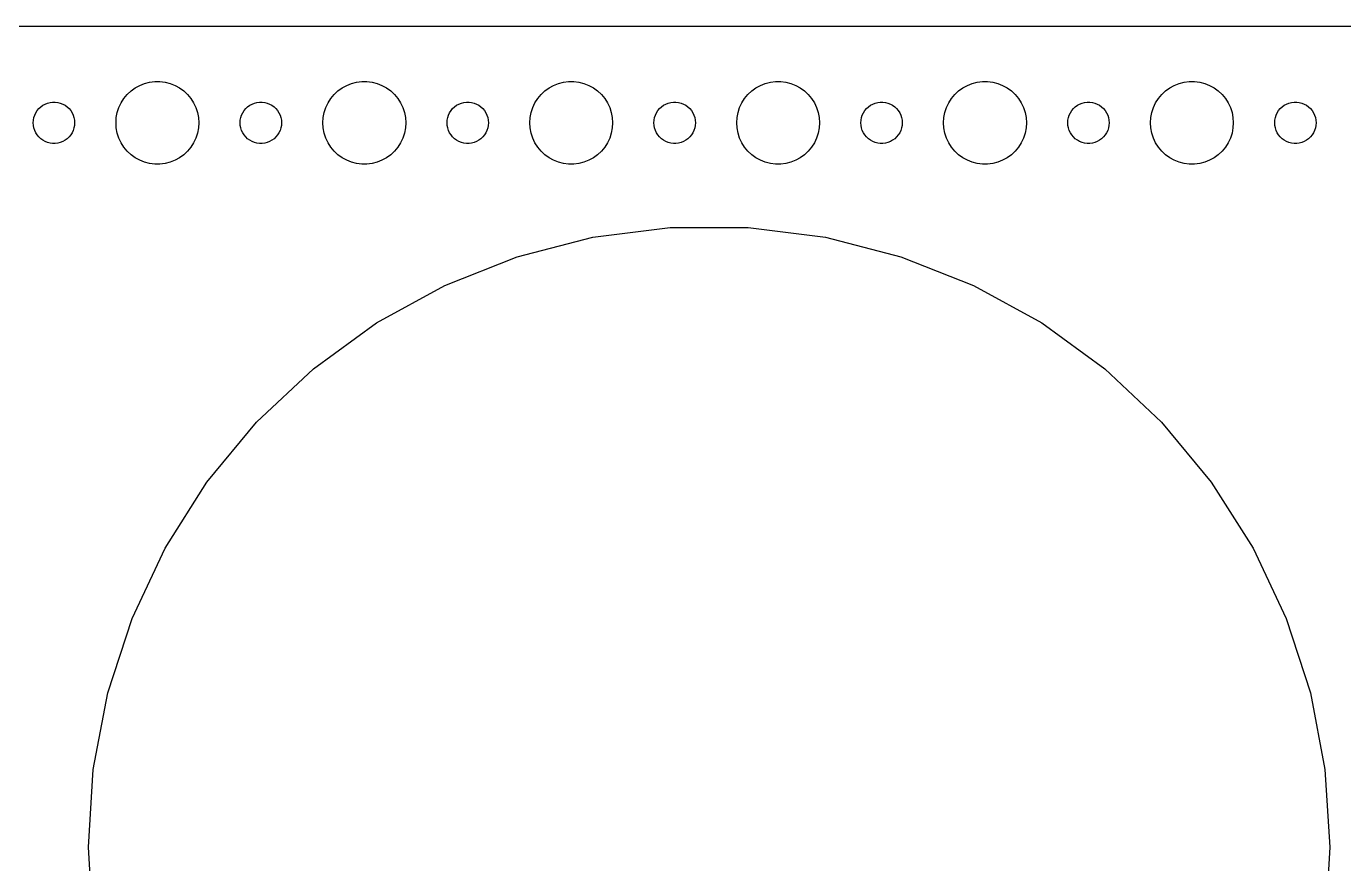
# Model space of a CAD drawing. Header units: metres. Extents: x -194 to 194, y -59 to 59.
# Drawn here: x -2 to 93.5, y -1.2 to 59.5 of the extents above; entities that cross this region are included whole.
import ezdxf

# ---------------------------------------------------------------- set-up
doc = ezdxf.new("R2010")
doc.units = ezdxf.units.M

msp = doc.modelspace()

# ---------------------------------------------------------------- linework, layer by layer
for p, q in [((189.814, 59.4901), (-189.814, 59.4901)), ((6.57294, 55.3532), (6.93785, 55.4469)), ((6.93785, 55.4469), (7.31161, 55.4941)), ((7.31161, 55.4941), (7.68837, 55.4941)), ((7.68837, 55.4941), (8.06213, 55.4469)), ((8.06213, 55.4469), (8.42705, 55.3532)), ((21.5729, 55.3532), (21.9379, 55.4469)), ((21.9379, 55.4469), (22.3116, 55.4941)), ((22.3116, 55.4941), (22.6884, 55.4941)), ((22.6884, 55.4941), (23.0621, 55.4469)), ((23.0621, 55.4469), (23.427, 55.3532)), ((36.5729, 55.3532), (36.9379, 55.4469)), ((36.9379, 55.4469), (37.3116, 55.4941)), ((37.3116, 55.4941), (37.6884, 55.4941)), ((37.6884, 55.4941), (38.0621, 55.4469)), ((38.0621, 55.4469), (38.427, 55.3532)), ((51.5729, 55.3532), (51.9379, 55.4469)), ((51.9379, 55.4469), (52.3116, 55.4941)), ((52.3116, 55.4941), (52.6884, 55.4941)), ((52.6884, 55.4941), (53.0621, 55.4469)), ((53.0621, 55.4469), (53.427, 55.3532)), ((66.573, 55.3532), (66.9379, 55.4469)), ((66.9379, 55.4469), (67.3116, 55.4941)), ((67.3116, 55.4941), (67.6884, 55.4941)), ((67.6884, 55.4941), (68.0621, 55.4469)), ((68.0621, 55.4469), (68.427, 55.3532)), ((81.573, 55.3532), (81.9379, 55.4469)), ((81.9379, 55.4469), (82.3116, 55.4941)), ((82.3116, 55.4941), (82.6884, 55.4941)), ((82.6884, 55.4941), (83.0621, 55.4469)), ((83.0621, 55.4469), (83.427, 55.3532)), ((5.07294, 54.2634), (5.31308, 54.5536)), ((5.31308, 54.5536), (5.58772, 54.8115)), ((5.58772, 54.8115), (5.89252, 55.033)), ((5.89252, 55.033), (6.22266, 55.2145)), ((6.22266, 55.2145), (6.57294, 55.3532)), ((8.42705, 55.3532), (8.77733, 55.2145)), ((8.77733, 55.2145), (9.10747, 55.033)), ((9.10747, 55.033), (9.41226, 54.8115)), ((9.41226, 54.8115), (9.6869, 54.5536)), ((9.6869, 54.5536), (9.92705, 54.2634)), ((20.0729, 54.2634), (20.3131, 54.5536)), ((20.3131, 54.5536), (20.5877, 54.8115)), ((20.5877, 54.8115), (20.8925, 55.033)), ((20.8925, 55.033), (21.2227, 55.2145)), ((21.2227, 55.2145), (21.5729, 55.3532)), ((23.427, 55.3532), (23.7773, 55.2145)), ((23.7773, 55.2145), (24.1075, 55.033)), ((24.1075, 55.033), (24.4123, 54.8115)), ((24.4123, 54.8115), (24.6869, 54.5536)), ((24.6869, 54.5536), (24.927, 54.2634)), ((35.0729, 54.2634), (35.3131, 54.5536)), ((35.3131, 54.5536), (35.5877, 54.8115)), ((35.5877, 54.8115), (35.8925, 55.033)), ((35.8925, 55.033), (36.2227, 55.2145)), ((36.2227, 55.2145), (36.5729, 55.3532)), ((38.427, 55.3532), (38.7773, 55.2145)), ((38.7773, 55.2145), (39.1075, 55.033)), ((39.1075, 55.033), (39.4123, 54.8115)), ((39.4123, 54.8115), (39.6869, 54.5536)), ((39.6869, 54.5536), (39.927, 54.2634)), ((50.0729, 54.2634), (50.3131, 54.5536)), ((50.3131, 54.5536), (50.5877, 54.8115)), ((50.5877, 54.8115), (50.8925, 55.033)), ((50.8925, 55.033), (51.2227, 55.2145)), ((51.2227, 55.2145), (51.5729, 55.3532)), ((53.427, 55.3532), (53.7773, 55.2145)), ((53.7773, 55.2145), (54.1075, 55.033)), ((54.1075, 55.033), (54.4123, 54.8115)), ((54.4123, 54.8115), (54.6869, 54.5536)), ((54.6869, 54.5536), (54.927, 54.2634)), ((65.073, 54.2634), (65.3131, 54.5536)), ((65.3131, 54.5536), (65.5877, 54.8115)), ((65.5877, 54.8115), (65.8925, 55.033)), ((65.8925, 55.033), (66.2227, 55.2145)), ((66.2227, 55.2145), (66.573, 55.3532)), ((68.427, 55.3532), (68.7773, 55.2145)), ((68.7773, 55.2145), (69.1075, 55.033)), ((69.1075, 55.033), (69.4123, 54.8115)), ((69.4123, 54.8115), (69.6869, 54.5536)), ((69.6869, 54.5536), (69.927, 54.2634)), ((80.073, 54.2634), (80.3131, 54.5536)), ((80.3131, 54.5536), (80.5877, 54.8115)), ((80.5877, 54.8115), (80.8925, 55.033)), ((80.8925, 55.033), (81.2227, 55.2145)), ((81.2227, 55.2145), (81.573, 55.3532)), ((83.427, 55.3532), (83.7773, 55.2145)), ((83.7773, 55.2145), (84.1075, 55.033)), ((84.1075, 55.033), (84.4123, 54.8115)), ((84.4123, 54.8115), (84.6869, 54.5536)), ((84.6869, 54.5536), (84.927, 54.2634)), ((-1.21352, 53.3817), (-1.09344, 53.5268)), ((-1.09344, 53.5268), (-0.95613, 53.6558)), ((-0.95613, 53.6558), (-0.80373, 53.7665)), ((-0.80373, 53.7665), (-0.63866, 53.8572)), ((-0.63866, 53.8572), (-0.46352, 53.9266)), ((-0.46352, 53.9266), (-0.28107, 53.9734)), ((-0.28107, 53.9734), (-0.09418, 53.997)), ((-0.09418, 53.997), (0.09418, 53.997)), ((0.09418, 53.997), (0.28107, 53.9734)), ((0.28107, 53.9734), (0.46352, 53.9266)), ((0.46352, 53.9266), (0.63866, 53.8572)), ((0.63866, 53.8572), (0.80373, 53.7665)), ((0.80373, 53.7665), (0.95613, 53.6558)), ((0.95613, 53.6558), (1.09344, 53.5268)), ((1.09344, 53.5268), (1.21352, 53.3817)), ((4.59424, 53.2461), (4.71066, 53.6044)), ((4.71066, 53.6044), (4.87108, 53.9453)), ((4.87108, 53.9453), (5.07294, 54.2634)), ((9.92705, 54.2634), (10.1289, 53.9453)), ((10.1289, 53.9453), (10.2893, 53.6044)), ((10.2893, 53.6044), (10.4057, 53.2461)), ((13.7865, 53.3817), (13.9065, 53.5268)), ((13.9065, 53.5268), (14.0439, 53.6558)), ((14.0439, 53.6558), (14.1963, 53.7665)), ((14.1963, 53.7665), (14.3613, 53.8572)), ((14.3613, 53.8572), (14.5365, 53.9266)), ((14.5365, 53.9266), (14.7189, 53.9734)), ((14.7189, 53.9734), (14.9058, 53.997)), ((14.9058, 53.997), (15.0942, 53.997)), ((15.0942, 53.997), (15.2811, 53.9734)), ((15.2811, 53.9734), (15.4635, 53.9266)), ((15.4635, 53.9266), (15.6387, 53.8572)), ((15.6387, 53.8572), (15.8037, 53.7665)), ((15.8037, 53.7665), (15.9561, 53.6558)), ((15.9561, 53.6558), (16.0934, 53.5268)), ((16.0934, 53.5268), (16.2135, 53.3817)), ((19.5942, 53.2461), (19.7107, 53.6044)), ((19.7107, 53.6044), (19.8711, 53.9453)), ((19.8711, 53.9453), (20.0729, 54.2634)), ((24.927, 54.2634), (25.1289, 53.9453)), ((25.1289, 53.9453), (25.2893, 53.6044)), ((25.2893, 53.6044), (25.4057, 53.2461)), ((28.7865, 53.3817), (28.9065, 53.5268)), ((28.9065, 53.5268), (29.0439, 53.6558)), ((29.0439, 53.6558), (29.1963, 53.7665)), ((29.1963, 53.7665), (29.3613, 53.8572)), ((29.3613, 53.8572), (29.5365, 53.9266)), ((29.5365, 53.9266), (29.7189, 53.9734)), ((29.7189, 53.9734), (29.9058, 53.997)), ((29.9058, 53.997), (30.0942, 53.997)), ((30.0942, 53.997), (30.2811, 53.9734)), ((30.2811, 53.9734), (30.4635, 53.9266)), ((30.4635, 53.9266), (30.6387, 53.8572)), ((30.6387, 53.8572), (30.8037, 53.7665)), ((30.8037, 53.7665), (30.9561, 53.6558)), ((30.9561, 53.6558), (31.0934, 53.5268)), ((31.0934, 53.5268), (31.2135, 53.3817)), ((34.5942, 53.2461), (34.7107, 53.6044)), ((34.7107, 53.6044), (34.8711, 53.9453)), ((34.8711, 53.9453), (35.0729, 54.2634)), ((39.927, 54.2634), (40.1289, 53.9453)), ((40.1289, 53.9453), (40.2893, 53.6044)), ((40.2893, 53.6044), (40.4057, 53.2461)), ((43.7865, 53.3817), (43.9065, 53.5268)), ((43.9065, 53.5268), (44.0439, 53.6558)), ((44.0439, 53.6558), (44.1963, 53.7665)), ((44.1963, 53.7665), (44.3613, 53.8572)), ((44.3613, 53.8572), (44.5365, 53.9266)), ((44.5365, 53.9266), (44.7189, 53.9734)), ((44.7189, 53.9734), (44.9058, 53.997)), ((44.9058, 53.997), (45.0942, 53.997)), ((45.0942, 53.997), (45.2811, 53.9734)), ((45.2811, 53.9734), (45.4635, 53.9266)), ((45.4635, 53.9266), (45.6387, 53.8572)), ((45.6387, 53.8572), (45.8037, 53.7665)), ((45.8037, 53.7665), (45.9561, 53.6558)), ((45.9561, 53.6558), (46.0934, 53.5268)), ((46.0934, 53.5268), (46.2135, 53.3817)), ((49.5942, 53.2461), (49.7107, 53.6044)), ((49.7107, 53.6044), (49.8711, 53.9453)), ((49.8711, 53.9453), (50.0729, 54.2634)), ((54.927, 54.2634), (55.1289, 53.9453)), ((55.1289, 53.9453), (55.2893, 53.6044)), ((55.2893, 53.6044), (55.4057, 53.2461)), ((58.7865, 53.3817), (58.9065, 53.5268)), ((58.9065, 53.5268), (59.0439, 53.6558)), ((59.0439, 53.6558), (59.1963, 53.7665)), ((59.1963, 53.7665), (59.3613, 53.8572)), ((59.3613, 53.8572), (59.5365, 53.9266)), ((59.5365, 53.9266), (59.7189, 53.9734)), ((59.7189, 53.9734), (59.9058, 53.997)), ((59.9058, 53.997), (60.0942, 53.997)), ((60.0942, 53.997), (60.2811, 53.9734)), ((60.2811, 53.9734), (60.4635, 53.9266)), ((60.4635, 53.9266), (60.6387, 53.8572)), ((60.6387, 53.8572), (60.8037, 53.7665)), ((60.8037, 53.7665), (60.9561, 53.6558)), ((60.9561, 53.6558), (61.0934, 53.5268)), ((61.0934, 53.5268), (61.2135, 53.3817)), ((64.5943, 53.2461), (64.7107, 53.6044)), ((64.7107, 53.6044), (64.8711, 53.9453)), ((64.8711, 53.9453), (65.073, 54.2634)), ((69.927, 54.2634), (70.1289, 53.9453)), ((70.1289, 53.9453), (70.2893, 53.6044)), ((70.2893, 53.6044), (70.4057, 53.2461)), ((73.7865, 53.3817), (73.9065, 53.5268)), ((73.9065, 53.5268), (74.0439, 53.6558)), ((74.0439, 53.6558), (74.1963, 53.7665)), ((74.1963, 53.7665), (74.3613, 53.8572)), ((74.3613, 53.8572), (74.5365, 53.9266)), ((74.5365, 53.9266), (74.7189, 53.9734)), ((74.7189, 53.9734), (74.9058, 53.997)), ((74.9058, 53.997), (75.0942, 53.997)), ((75.0942, 53.997), (75.2811, 53.9734)), ((75.2811, 53.9734), (75.4635, 53.9266)), ((75.4635, 53.9266), (75.6387, 53.8572)), ((75.6387, 53.8572), (75.8037, 53.7665)), ((75.8037, 53.7665), (75.9561, 53.6558)), ((75.9561, 53.6558), (76.0934, 53.5268)), ((76.0934, 53.5268), (76.2135, 53.3817)), ((79.5943, 53.2461), (79.7107, 53.6044)), ((79.7107, 53.6044), (79.8711, 53.9453)), ((79.8711, 53.9453), (80.073, 54.2634)), ((84.927, 54.2634), (85.1289, 53.9453)), ((85.1289, 53.9453), (85.2893, 53.6044)), ((85.2893, 53.6044), (85.4057, 53.2461)), ((88.7865, 53.3817), (88.9065, 53.5268)), ((88.9065, 53.5268), (89.0439, 53.6558)), ((89.0439, 53.6558), (89.1963, 53.7665)), ((89.1963, 53.7665), (89.3613, 53.8572)), ((89.3613, 53.8572), (89.5365, 53.9266)), ((89.5365, 53.9266), (89.7189, 53.9734)), ((89.7189, 53.9734), (89.9058, 53.997)), ((89.9058, 53.997), (90.0942, 53.997)), ((90.0942, 53.997), (90.2811, 53.9734)), ((90.2811, 53.9734), (90.4635, 53.9266)), ((90.4635, 53.9266), (90.6387, 53.8572)), ((90.6387, 53.8572), (90.8037, 53.7665)), ((90.8037, 53.7665), (90.9561, 53.6558)), ((90.9561, 53.6558), (91.0934, 53.5268)), ((91.0934, 53.5268), (91.2135, 53.3817)), ((-1.5, 52.5), (-1.48816, 52.688)), ((-1.48816, 52.688), (-1.45287, 52.873)), ((-1.45287, 52.873), (-1.39465, 53.0522)), ((-1.39465, 53.0522), (-1.31445, 53.2226)), ((-1.31445, 53.2226), (-1.21352, 53.3817)), ((1.21352, 53.3817), (1.31445, 53.2226)), ((1.31445, 53.2226), (1.39465, 53.0522)), ((1.39465, 53.0522), (1.45287, 52.873)), ((1.45287, 52.873), (1.48816, 52.688)), ((1.48816, 52.688), (1.5, 52.5)), ((4.5, 52.5), (4.52365, 52.876)), ((4.52365, 52.876), (4.59424, 53.2461)), ((10.4057, 53.2461), (10.4763, 52.876)), ((10.4763, 52.876), (10.5, 52.5)), ((13.5, 52.5), (13.5118, 52.688)), ((13.5118, 52.688), (13.5471, 52.873)), ((13.5471, 52.873), (13.6053, 53.0522)), ((13.6053, 53.0522), (13.6855, 53.2226)), ((13.6855, 53.2226), (13.7865, 53.3817)), ((16.2135, 53.3817), (16.3145, 53.2226)), ((16.3145, 53.2226), (16.3947, 53.0522)), ((16.3947, 53.0522), (16.4529, 52.873)), ((16.4529, 52.873), (16.4882, 52.688)), ((16.4882, 52.688), (16.5, 52.5)), ((19.5, 52.5), (19.5237, 52.876)), ((19.5237, 52.876), (19.5942, 53.2461)), ((25.4057, 53.2461), (25.4763, 52.876)), ((25.4763, 52.876), (25.5, 52.5)), ((28.5, 52.5), (28.5118, 52.688)), ((28.5118, 52.688), (28.5471, 52.873)), ((28.5471, 52.873), (28.6053, 53.0522)), ((28.6053, 53.0522), (28.6855, 53.2226)), ((28.6855, 53.2226), (28.7865, 53.3817)), ((31.2135, 53.3817), (31.3145, 53.2226)), ((31.3145, 53.2226), (31.3947, 53.0522)), ((31.3947, 53.0522), (31.4529, 52.873)), ((31.4529, 52.873), (31.4882, 52.688)), ((31.4882, 52.688), (31.5, 52.5)), ((34.5, 52.5), (34.5237, 52.876)), ((34.5237, 52.876), (34.5942, 53.2461)), ((40.4057, 53.2461), (40.4763, 52.876)), ((40.4763, 52.876), (40.5, 52.5)), ((43.5, 52.5), (43.5118, 52.688)), ((43.5118, 52.688), (43.5471, 52.873)), ((43.5471, 52.873), (43.6053, 53.0522)), ((43.6053, 53.0522), (43.6855, 53.2226)), ((43.6855, 53.2226), (43.7865, 53.3817)), ((46.2135, 53.3817), (46.3145, 53.2226)), ((46.3145, 53.2226), (46.3947, 53.0522)), ((46.3947, 53.0522), (46.4529, 52.873)), ((46.4529, 52.873), (46.4882, 52.688)), ((46.4882, 52.688), (46.5, 52.5)), ((49.5, 52.5), (49.5237, 52.876)), ((49.5237, 52.876), (49.5942, 53.2461)), ((55.4057, 53.2461), (55.4763, 52.876)), ((55.4763, 52.876), (55.5, 52.5)), ((58.5, 52.5), (58.5118, 52.688)), ((58.5118, 52.688), (58.5471, 52.873)), ((58.5471, 52.873), (58.6053, 53.0522)), ((58.6053, 53.0522), (58.6855, 53.2226)), ((58.6855, 53.2226), (58.7865, 53.3817)), ((61.2135, 53.3817), (61.3145, 53.2226)), ((61.3145, 53.2226), (61.3947, 53.0522)), ((61.3947, 53.0522), (61.4529, 52.873)), ((61.4529, 52.873), (61.4882, 52.688)), ((61.4882, 52.688), (61.5, 52.5)), ((64.5, 52.5), (64.5237, 52.876)), ((64.5237, 52.876), (64.5943, 53.2461)), ((70.4057, 53.2461), (70.4763, 52.876)), ((70.4763, 52.876), (70.5, 52.5)), ((73.5, 52.5), (73.5118, 52.688)), ((73.5118, 52.688), (73.5471, 52.873)), ((73.5471, 52.873), (73.6053, 53.0522)), ((73.6053, 53.0522), (73.6855, 53.2226)), ((73.6855, 53.2226), (73.7865, 53.3817)), ((76.2135, 53.3817), (76.3145, 53.2226)), ((76.3145, 53.2226), (76.3947, 53.0522)), ((76.3947, 53.0522), (76.4529, 52.873)), ((76.4529, 52.873), (76.4882, 52.688)), ((76.4882, 52.688), (76.5, 52.5)), ((79.5, 52.5), (79.5237, 52.876)), ((79.5237, 52.876), (79.5943, 53.2461)), ((85.4057, 53.2461), (85.4763, 52.876)), ((85.4763, 52.876), (85.5, 52.5)), ((88.5, 52.5), (88.5118, 52.688)), ((88.5118, 52.688), (88.5471, 52.873)), ((88.5471, 52.873), (88.6053, 53.0522)), ((88.6053, 53.0522), (88.6855, 53.2226)), ((88.6855, 53.2226), (88.7865, 53.3817)), ((91.2135, 53.3817), (91.3145, 53.2226)), ((91.3145, 53.2226), (91.3947, 53.0522)), ((91.3947, 53.0522), (91.4529, 52.873)), ((91.4529, 52.873), (91.4882, 52.688)), ((91.4882, 52.688), (91.5, 52.5)), ((-1.48816, 52.312), (-1.5, 52.5)), ((-1.45287, 52.127), (-1.48816, 52.312)), ((-1.39465, 51.9478), (-1.45287, 52.127)), ((-1.31445, 51.7774), (-1.39465, 51.9478)), ((-1.21352, 51.6183), (-1.31445, 51.7774)), ((-1.09344, 51.4732), (-1.21352, 51.6183)), ((1.21352, 51.6183), (1.09344, 51.4732)), ((1.31445, 51.7774), (1.21352, 51.6183)), ((1.39465, 51.9478), (1.31445, 51.7774)), ((1.45287, 52.127), (1.39465, 51.9478)), ((1.48816, 52.312), (1.45287, 52.127)), ((1.5, 52.5), (1.48816, 52.312)), ((4.52365, 52.124), (4.5, 52.5)), ((4.59424, 51.7539), (4.52365, 52.124)), ((4.71066, 51.3956), (4.59424, 51.7539)), ((10.4057, 51.7539), (10.2893, 51.3956)), ((10.4763, 52.124), (10.4057, 51.7539)), ((10.5, 52.5), (10.4763, 52.124)), ((13.5118, 52.312), (13.5, 52.5)), ((13.5471, 52.127), (13.5118, 52.312)), ((13.6053, 51.9478), (13.5471, 52.127)), ((13.6855, 51.7774), (13.6053, 51.9478)), ((13.7865, 51.6183), (13.6855, 51.7774)), ((13.9065, 51.4732), (13.7865, 51.6183)), ((16.2135, 51.6183), (16.0934, 51.4732)), ((16.3145, 51.7774), (16.2135, 51.6183)), ((16.3947, 51.9478), (16.3145, 51.7774)), ((16.4529, 52.127), (16.3947, 51.9478)), ((16.4882, 52.312), (16.4529, 52.127)), ((16.5, 52.5), (16.4882, 52.312)), ((19.5237, 52.124), (19.5, 52.5)), ((19.5942, 51.7539), (19.5237, 52.124)), ((19.7107, 51.3956), (19.5942, 51.7539)), ((25.4057, 51.7539), (25.2893, 51.3956)), ((25.4763, 52.124), (25.4057, 51.7539)), ((25.5, 52.5), (25.4763, 52.124)), ((28.5118, 52.312), (28.5, 52.5)), ((28.5471, 52.127), (28.5118, 52.312)), ((28.6053, 51.9478), (28.5471, 52.127)), ((28.6855, 51.7774), (28.6053, 51.9478)), ((28.7865, 51.6183), (28.6855, 51.7774)), ((28.9065, 51.4732), (28.7865, 51.6183)), ((31.2135, 51.6183), (31.0934, 51.4732)), ((31.3145, 51.7774), (31.2135, 51.6183)), ((31.3947, 51.9478), (31.3145, 51.7774)), ((31.4529, 52.127), (31.3947, 51.9478)), ((31.4882, 52.312), (31.4529, 52.127)), ((31.5, 52.5), (31.4882, 52.312)), ((34.5237, 52.124), (34.5, 52.5)), ((34.5942, 51.7539), (34.5237, 52.124)), ((34.7107, 51.3956), (34.5942, 51.7539)), ((40.4057, 51.7539), (40.2893, 51.3956)), ((40.4763, 52.124), (40.4057, 51.7539)), ((40.5, 52.5), (40.4763, 52.124)), ((43.5118, 52.312), (43.5, 52.5)), ((43.5471, 52.127), (43.5118, 52.312)), ((43.6053, 51.9478), (43.5471, 52.127)), ((43.6855, 51.7774), (43.6053, 51.9478)), ((43.7865, 51.6183), (43.6855, 51.7774)), ((43.9065, 51.4732), (43.7865, 51.6183)), ((46.2135, 51.6183), (46.0934, 51.4732)), ((46.3145, 51.7774), (46.2135, 51.6183)), ((46.3947, 51.9478), (46.3145, 51.7774)), ((46.4529, 52.127), (46.3947, 51.9478)), ((46.4882, 52.312), (46.4529, 52.127)), ((46.5, 52.5), (46.4882, 52.312)), ((49.5237, 52.124), (49.5, 52.5)), ((49.5942, 51.7539), (49.5237, 52.124)), ((49.7107, 51.3956), (49.5942, 51.7539)), ((55.4057, 51.7539), (55.2893, 51.3956)), ((55.4763, 52.124), (55.4057, 51.7539)), ((55.5, 52.5), (55.4763, 52.124)), ((58.5118, 52.312), (58.5, 52.5)), ((58.5471, 52.127), (58.5118, 52.312)), ((58.6053, 51.9478), (58.5471, 52.127)), ((58.6855, 51.7774), (58.6053, 51.9478)), ((58.7865, 51.6183), (58.6855, 51.7774)), ((58.9065, 51.4732), (58.7865, 51.6183)), ((61.2135, 51.6183), (61.0934, 51.4732)), ((61.3145, 51.7774), (61.2135, 51.6183)), ((61.3947, 51.9478), (61.3145, 51.7774)), ((61.4529, 52.127), (61.3947, 51.9478)), ((61.4882, 52.312), (61.4529, 52.127)), ((61.5, 52.5), (61.4882, 52.312)), ((64.5237, 52.124), (64.5, 52.5)), ((64.5943, 51.7539), (64.5237, 52.124)), ((64.7107, 51.3956), (64.5943, 51.7539)), ((70.4057, 51.7539), (70.2893, 51.3956)), ((70.4763, 52.124), (70.4057, 51.7539)), ((70.5, 52.5), (70.4763, 52.124)), ((73.5118, 52.312), (73.5, 52.5)), ((73.5471, 52.127), (73.5118, 52.312)), ((73.6053, 51.9478), (73.5471, 52.127)), ((73.6855, 51.7774), (73.6053, 51.9478)), ((73.7865, 51.6183), (73.6855, 51.7774)), ((73.9065, 51.4732), (73.7865, 51.6183)), ((76.2135, 51.6183), (76.0934, 51.4732)), ((76.3145, 51.7774), (76.2135, 51.6183)), ((76.3947, 51.9478), (76.3145, 51.7774)), ((76.4529, 52.127), (76.3947, 51.9478)), ((76.4882, 52.312), (76.4529, 52.127)), ((76.5, 52.5), (76.4882, 52.312)), ((79.5237, 52.124), (79.5, 52.5)), ((79.5943, 51.7539), (79.5237, 52.124)), ((79.7107, 51.3956), (79.5943, 51.7539)), ((85.4057, 51.7539), (85.2893, 51.3956)), ((85.4763, 52.124), (85.4057, 51.7539)), ((85.5, 52.5), (85.4763, 52.124)), ((88.5118, 52.312), (88.5, 52.5)), ((88.5471, 52.127), (88.5118, 52.312)), ((88.6053, 51.9478), (88.5471, 52.127)), ((88.6855, 51.7774), (88.6053, 51.9478)), ((88.7865, 51.6183), (88.6855, 51.7774)), ((88.9065, 51.4732), (88.7865, 51.6183)), ((91.2135, 51.6183), (91.0934, 51.4732)), ((91.3145, 51.7774), (91.2135, 51.6183)), ((91.3947, 51.9478), (91.3145, 51.7774)), ((91.4529, 52.127), (91.3947, 51.9478)), ((91.4882, 52.312), (91.4529, 52.127)), ((91.5, 52.5), (91.4882, 52.312)), ((-0.95613, 51.3442), (-1.09344, 51.4732)), ((-0.80373, 51.2335), (-0.95613, 51.3442)), ((-0.63866, 51.1428), (-0.80373, 51.2335)), ((-0.46352, 51.0734), (-0.63866, 51.1428)), ((-0.28107, 51.0266), (-0.46352, 51.0734)), ((-0.09418, 51.003), (-0.28107, 51.0266)), ((0.09418, 51.003), (-0.09418, 51.003)), ((0.28107, 51.0266), (0.09418, 51.003)), ((0.46352, 51.0734), (0.28107, 51.0266)), ((0.63866, 51.1428), (0.46352, 51.0734)), ((0.80373, 51.2335), (0.63866, 51.1428)), ((0.95613, 51.3442), (0.80373, 51.2335)), ((1.09344, 51.4732), (0.95613, 51.3442)), ((4.87108, 51.0547), (4.71066, 51.3956)), ((5.07294, 50.7366), (4.87108, 51.0547)), ((5.31308, 50.4464), (5.07294, 50.7366)), ((9.92705, 50.7366), (9.6869, 50.4464)), ((10.1289, 51.0547), (9.92705, 50.7366)), ((10.2893, 51.3956), (10.1289, 51.0547)), ((14.0439, 51.3442), (13.9065, 51.4732)), ((14.1963, 51.2335), (14.0439, 51.3442)), ((14.3613, 51.1428), (14.1963, 51.2335)), ((14.5365, 51.0734), (14.3613, 51.1428)), ((14.7189, 51.0266), (14.5365, 51.0734)), ((14.9058, 51.003), (14.7189, 51.0266)), ((15.0942, 51.003), (14.9058, 51.003)), ((15.2811, 51.0266), (15.0942, 51.003)), ((15.4635, 51.0734), (15.2811, 51.0266)), ((15.6387, 51.1428), (15.4635, 51.0734)), ((15.8037, 51.2335), (15.6387, 51.1428)), ((15.9561, 51.3442), (15.8037, 51.2335)), ((16.0934, 51.4732), (15.9561, 51.3442)), ((19.8711, 51.0547), (19.7107, 51.3956)), ((20.0729, 50.7366), (19.8711, 51.0547)), ((20.3131, 50.4464), (20.0729, 50.7366)), ((24.927, 50.7366), (24.6869, 50.4464)), ((25.1289, 51.0547), (24.927, 50.7366)), ((25.2893, 51.3956), (25.1289, 51.0547)), ((29.0439, 51.3442), (28.9065, 51.4732)), ((29.1963, 51.2335), (29.0439, 51.3442)), ((29.3613, 51.1428), (29.1963, 51.2335)), ((29.5365, 51.0734), (29.3613, 51.1428)), ((29.7189, 51.0266), (29.5365, 51.0734)), ((29.9058, 51.003), (29.7189, 51.0266)), ((30.0942, 51.003), (29.9058, 51.003)), ((30.2811, 51.0266), (30.0942, 51.003)), ((30.4635, 51.0734), (30.2811, 51.0266)), ((30.6387, 51.1428), (30.4635, 51.0734)), ((30.8037, 51.2335), (30.6387, 51.1428)), ((30.9561, 51.3442), (30.8037, 51.2335)), ((31.0934, 51.4732), (30.9561, 51.3442)), ((34.8711, 51.0547), (34.7107, 51.3956)), ((35.0729, 50.7366), (34.8711, 51.0547)), ((35.3131, 50.4464), (35.0729, 50.7366)), ((39.927, 50.7366), (39.6869, 50.4464)), ((40.1289, 51.0547), (39.927, 50.7366)), ((40.2893, 51.3956), (40.1289, 51.0547)), ((44.0439, 51.3442), (43.9065, 51.4732)), ((44.1963, 51.2335), (44.0439, 51.3442)), ((44.3613, 51.1428), (44.1963, 51.2335)), ((44.5365, 51.0734), (44.3613, 51.1428)), ((44.7189, 51.0266), (44.5365, 51.0734)), ((44.9058, 51.003), (44.7189, 51.0266)), ((45.0942, 51.003), (44.9058, 51.003)), ((45.2811, 51.0266), (45.0942, 51.003)), ((45.4635, 51.0734), (45.2811, 51.0266)), ((45.6387, 51.1428), (45.4635, 51.0734)), ((45.8037, 51.2335), (45.6387, 51.1428)), ((45.9561, 51.3442), (45.8037, 51.2335)), ((46.0934, 51.4732), (45.9561, 51.3442)), ((49.8711, 51.0547), (49.7107, 51.3956)), ((50.0729, 50.7366), (49.8711, 51.0547)), ((50.3131, 50.4464), (50.0729, 50.7366)), ((54.927, 50.7366), (54.6869, 50.4464)), ((55.1289, 51.0547), (54.927, 50.7366)), ((55.2893, 51.3956), (55.1289, 51.0547)), ((59.0439, 51.3442), (58.9065, 51.4732)), ((59.1963, 51.2335), (59.0439, 51.3442)), ((59.3613, 51.1428), (59.1963, 51.2335)), ((59.5365, 51.0734), (59.3613, 51.1428)), ((59.7189, 51.0266), (59.5365, 51.0734)), ((59.9058, 51.003), (59.7189, 51.0266)), ((60.0942, 51.003), (59.9058, 51.003)), ((60.2811, 51.0266), (60.0942, 51.003)), ((60.4635, 51.0734), (60.2811, 51.0266)), ((60.6387, 51.1428), (60.4635, 51.0734)), ((60.8037, 51.2335), (60.6387, 51.1428)), ((60.9561, 51.3442), (60.8037, 51.2335)), ((61.0934, 51.4732), (60.9561, 51.3442)), ((64.8711, 51.0547), (64.7107, 51.3956)), ((65.073, 50.7366), (64.8711, 51.0547)), ((65.3131, 50.4464), (65.073, 50.7366)), ((69.927, 50.7366), (69.6869, 50.4464)), ((70.1289, 51.0547), (69.927, 50.7366)), ((70.2893, 51.3956), (70.1289, 51.0547)), ((74.0439, 51.3442), (73.9065, 51.4732)), ((74.1963, 51.2335), (74.0439, 51.3442)), ((74.3613, 51.1428), (74.1963, 51.2335)), ((74.5365, 51.0734), (74.3613, 51.1428)), ((74.7189, 51.0266), (74.5365, 51.0734)), ((74.9058, 51.003), (74.7189, 51.0266)), ((75.0942, 51.003), (74.9058, 51.003)), ((75.2811, 51.0266), (75.0942, 51.003)), ((75.4635, 51.0734), (75.2811, 51.0266)), ((75.6387, 51.1428), (75.4635, 51.0734)), ((75.8037, 51.2335), (75.6387, 51.1428)), ((75.9561, 51.3442), (75.8037, 51.2335)), ((76.0934, 51.4732), (75.9561, 51.3442)), ((79.8711, 51.0547), (79.7107, 51.3956)), ((80.073, 50.7366), (79.8711, 51.0547)), ((80.3131, 50.4464), (80.073, 50.7366)), ((84.927, 50.7366), (84.6869, 50.4464)), ((85.1289, 51.0547), (84.927, 50.7366)), ((85.2893, 51.3956), (85.1289, 51.0547)), ((89.0439, 51.3442), (88.9065, 51.4732)), ((89.1963, 51.2335), (89.0439, 51.3442)), ((89.3613, 51.1428), (89.1963, 51.2335)), ((89.5365, 51.0734), (89.3613, 51.1428)), ((89.7189, 51.0266), (89.5365, 51.0734)), ((89.9058, 51.003), (89.7189, 51.0266)), ((90.0942, 51.003), (89.9058, 51.003)), ((90.2811, 51.0266), (90.0942, 51.003)), ((90.4635, 51.0734), (90.2811, 51.0266)), ((90.6387, 51.1428), (90.4635, 51.0734)), ((90.8037, 51.2335), (90.6387, 51.1428)), ((90.9561, 51.3442), (90.8037, 51.2335)), ((91.0934, 51.4732), (90.9561, 51.3442)), ((5.58772, 50.1885), (5.31308, 50.4464)), ((5.89252, 49.967), (5.58772, 50.1885)), ((6.22266, 49.7855), (5.89252, 49.967)), ((6.57294, 49.6468), (6.22266, 49.7855)), ((8.77733, 49.7855), (8.42705, 49.6468)), ((9.10747, 49.967), (8.77733, 49.7855)), ((9.41226, 50.1885), (9.10747, 49.967)), ((9.6869, 50.4464), (9.41226, 50.1885)), ((20.5877, 50.1885), (20.3131, 50.4464)), ((20.8925, 49.967), (20.5877, 50.1885)), ((21.2227, 49.7855), (20.8925, 49.967)), ((21.5729, 49.6468), (21.2227, 49.7855)), ((23.7773, 49.7855), (23.427, 49.6468)), ((24.1075, 49.967), (23.7773, 49.7855)), ((24.4123, 50.1885), (24.1075, 49.967)), ((24.6869, 50.4464), (24.4123, 50.1885)), ((35.5877, 50.1885), (35.3131, 50.4464)), ((35.8925, 49.967), (35.5877, 50.1885)), ((36.2227, 49.7855), (35.8925, 49.967)), ((36.5729, 49.6468), (36.2227, 49.7855)), ((38.7773, 49.7855), (38.427, 49.6468)), ((39.1075, 49.967), (38.7773, 49.7855)), ((39.4123, 50.1885), (39.1075, 49.967)), ((39.6869, 50.4464), (39.4123, 50.1885)), ((50.5877, 50.1885), (50.3131, 50.4464)), ((50.8925, 49.967), (50.5877, 50.1885)), ((51.2227, 49.7855), (50.8925, 49.967)), ((51.5729, 49.6468), (51.2227, 49.7855)), ((53.7773, 49.7855), (53.427, 49.6468)), ((54.1075, 49.967), (53.7773, 49.7855)), ((54.4123, 50.1885), (54.1075, 49.967)), ((54.6869, 50.4464), (54.4123, 50.1885)), ((65.5877, 50.1885), (65.3131, 50.4464)), ((65.8925, 49.967), (65.5877, 50.1885)), ((66.2227, 49.7855), (65.8925, 49.967)), ((66.573, 49.6468), (66.2227, 49.7855)), ((68.7773, 49.7855), (68.427, 49.6468)), ((69.1075, 49.967), (68.7773, 49.7855)), ((69.4123, 50.1885), (69.1075, 49.967)), ((69.6869, 50.4464), (69.4123, 50.1885)), ((80.5877, 50.1885), (80.3131, 50.4464)), ((80.8925, 49.967), (80.5877, 50.1885)), ((81.2227, 49.7855), (80.8925, 49.967)), ((81.573, 49.6468), (81.2227, 49.7855)), ((83.7773, 49.7855), (83.427, 49.6468)), ((84.1075, 49.967), (83.7773, 49.7855)), ((84.4123, 50.1885), (84.1075, 49.967)), ((84.6869, 50.4464), (84.4123, 50.1885)), ((6.93785, 49.5531), (6.57294, 49.6468)), ((7.31161, 49.5059), (6.93785, 49.5531)), ((7.68837, 49.5059), (7.31161, 49.5059)), ((8.06213, 49.5531), (7.68837, 49.5059)), ((8.42705, 49.6468), (8.06213, 49.5531)), ((21.9379, 49.5531), (21.5729, 49.6468)), ((22.3116, 49.5059), (21.9379, 49.5531)), ((22.6884, 49.5059), (22.3116, 49.5059)), ((23.0621, 49.5531), (22.6884, 49.5059)), ((23.427, 49.6468), (23.0621, 49.5531)), ((36.9379, 49.5531), (36.5729, 49.6468)), ((37.3116, 49.5059), (36.9379, 49.5531)), ((37.6884, 49.5059), (37.3116, 49.5059)), ((38.0621, 49.5531), (37.6884, 49.5059)), ((38.427, 49.6468), (38.0621, 49.5531)), ((51.9379, 49.5531), (51.5729, 49.6468)), ((52.3116, 49.5059), (51.9379, 49.5531)), ((52.6884, 49.5059), (52.3116, 49.5059)), ((53.0621, 49.5531), (52.6884, 49.5059)), ((53.427, 49.6468), (53.0621, 49.5531)), ((66.9379, 49.5531), (66.573, 49.6468)), ((67.3116, 49.5059), (66.9379, 49.5531)), ((67.6884, 49.5059), (67.3116, 49.5059)), ((68.0621, 49.5531), (67.6884, 49.5059)), ((68.427, 49.6468), (68.0621, 49.5531)), ((81.9379, 49.5531), (81.573, 49.6468)), ((82.3116, 49.5059), (81.9379, 49.5531)), ((82.6884, 49.5059), (82.3116, 49.5059)), ((83.0621, 49.5531), (82.6884, 49.5059)), ((83.427, 49.6468), (83.0621, 49.5531)), ((39.0678, 44.2029), (44.6744, 44.9112)), ((44.6744, 44.9112), (50.3256, 44.9112)), ((50.3256, 44.9112), (55.9322, 44.2029)), ((33.5942, 42.7975), (39.0678, 44.2029)), ((55.9322, 44.2029), (61.4058, 42.7975)), ((28.3399, 40.7172), (33.5942, 42.7975)), ((61.4058, 42.7975), (66.6601, 40.7172)), ((23.3878, 37.9948), (28.3399, 40.7172)), ((66.6601, 40.7172), (71.6122, 37.9948)), ((18.8159, 34.6731), (23.3878, 37.9948)), ((71.6122, 37.9948), (76.1841, 34.6731)), ((14.6964, 30.8046), (18.8159, 34.6731)), ((76.1841, 34.6731), (80.3036, 30.8046)), ((11.0942, 26.4503), (14.6964, 30.8046)), ((80.3036, 30.8046), (83.9058, 26.4503)), ((8.06619, 21.6789), (11.0942, 26.4503)), ((83.9058, 26.4503), (86.9338, 21.6789)), ((5.66005, 16.5656), (8.06619, 21.6789)), ((86.9338, 21.6789), (89.3399, 16.5656)), ((3.91376, 11.191), (5.66005, 16.5656)), ((89.3399, 16.5656), (91.0862, 11.191)), ((2.85483, 5.63998), (3.91376, 11.191)), ((91.0862, 11.191), (92.1452, 5.63998)), ((2.5, 0), (2.85483, 5.63998)), ((92.1452, 5.63998), (92.5, 0)), ((2.85483, -5.63998), (2.5, 0)), ((92.5, 0), (92.1452, -5.63998))]:
    msp.add_line(p, q)

doc.saveas('drawing.dxf')
